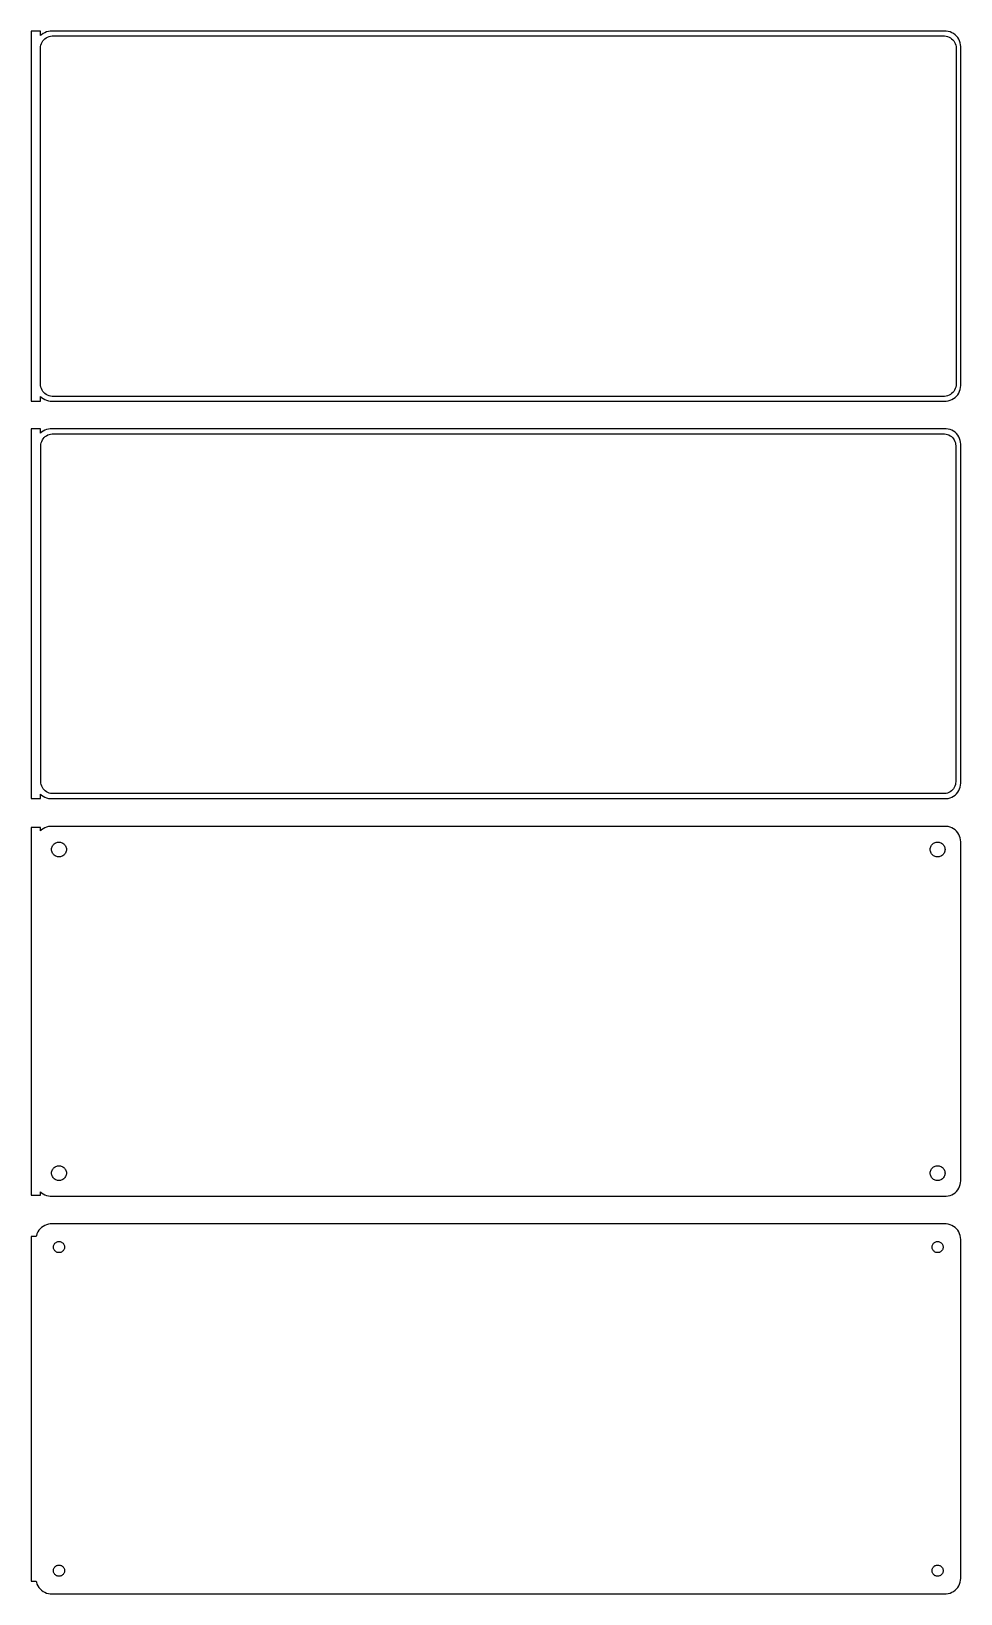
# Model space of a CAD drawing. Header units: metres. Extents: x -152 to 150, y 327 to 834.
import ezdxf

# ---------------------------------------------------------------- set-up
doc = ezdxf.new("R2010")
doc.units = ezdxf.units.M

msp = doc.modelspace()

# ---------------------------------------------------------------- linework, layer by layer
for p, q in [((-148.5, 833.99), (-151.5, 833.99)), ((-151.5, 833.99), (-151.5, 714.01)), ((-148.5, 832.559), (-148.5, 833.99)), ((-148.187, 832.853), (-148.5, 832.559)), ((-147.679, 833.222), (-148.187, 832.853)), ((-147.129, 833.524), (-147.679, 833.222)), ((-147.416, 831.238), (-147.05, 831.582)), ((-146.545, 833.755), (-147.129, 833.524)), ((-147.05, 831.582), (-146.643, 831.877)), ((-146.643, 831.877), (-146.203, 832.119)), ((-145.937, 833.911), (-146.545, 833.755)), ((-146.203, 832.119), (-145.736, 832.304)), ((-145.314, 833.99), (-145.937, 833.911)), ((-145.736, 832.304), (-145.25, 832.429)), ((145.314, 833.99), (-145.314, 833.99)), ((-145.25, 832.429), (-144.751, 832.492)), ((-144.751, 832.492), (144.751, 832.492)), ((144.751, 832.492), (145.25, 832.429)), ((145.25, 832.429), (145.736, 832.304)), ((145.937, 833.911), (145.314, 833.99)), ((145.736, 832.304), (146.203, 832.119)), ((146.545, 833.755), (145.937, 833.911)), ((146.203, 832.119), (146.643, 831.877)), ((147.129, 833.524), (146.545, 833.755)), ((146.643, 831.877), (147.05, 831.582)), ((147.05, 831.582), (147.416, 831.238)), ((147.679, 833.222), (147.129, 833.524)), ((148.187, 832.853), (147.679, 833.222)), ((148.645, 832.423), (148.187, 832.853)), ((149.045, 831.939), (148.645, 832.423)), ((149.382, 831.409), (149.045, 831.939)), ((-148.5, 828.5), (-148.468, 829.001)), ((-148.5, 719.5), (-148.5, 828.5)), ((-148.468, 829.001), (-148.374, 829.495)), ((-148.374, 829.495), (-148.219, 829.972)), ((-148.219, 829.972), (-148.005, 830.427)), ((-148.005, 830.427), (-147.736, 830.851)), ((-147.736, 830.851), (-147.416, 831.238)), ((147.416, 831.238), (147.736, 830.851)), ((147.736, 830.851), (148.005, 830.427)), ((148.005, 830.427), (148.219, 829.972)), ((148.219, 829.972), (148.374, 829.495)), ((148.374, 829.495), (148.468, 829.001)), ((148.468, 829.001), (148.5, 828.5)), ((148.5, 828.5), (148.5, 719.5)), ((149.649, 830.841), (149.382, 831.409)), ((149.843, 830.243), (149.649, 830.841)), ((149.961, 829.627), (149.843, 830.243)), ((150, 829), (149.961, 829.627)), ((150, 719), (150, 829)), ((-148.468, 718.999), (-148.5, 719.5)), ((-148.5, 715.441), (-148.187, 715.147)), ((-148.5, 714.01), (-148.5, 715.441)), ((-148.374, 718.505), (-148.468, 718.999)), ((-148.219, 718.028), (-148.374, 718.505)), ((-148.005, 717.573), (-148.219, 718.028)), ((-148.187, 715.147), (-147.679, 714.778)), ((-147.736, 717.149), (-148.005, 717.573)), ((-147.416, 716.762), (-147.736, 717.149)), ((-147.05, 716.418), (-147.416, 716.762)), ((-146.643, 716.123), (-147.05, 716.418)), ((-146.203, 715.881), (-146.643, 716.123)), ((-145.736, 715.696), (-146.203, 715.881)), ((-145.25, 715.571), (-145.736, 715.696)), ((-144.751, 715.508), (-145.25, 715.571)), ((144.751, 715.508), (-144.751, 715.508)), ((145.25, 715.571), (144.751, 715.508)), ((145.736, 715.696), (145.25, 715.571)), ((146.203, 715.881), (145.736, 715.696)), ((146.643, 716.123), (146.203, 715.881)), ((147.05, 716.418), (146.643, 716.123)), ((147.416, 716.762), (147.05, 716.418)), ((147.736, 717.149), (147.416, 716.762)), ((147.679, 714.778), (148.187, 715.147)), ((148.005, 717.573), (147.736, 717.149)), ((148.219, 718.028), (148.005, 717.573)), ((148.187, 715.147), (148.645, 715.577)), ((148.374, 718.505), (148.219, 718.028)), ((148.468, 718.999), (148.374, 718.505)), ((148.5, 719.5), (148.468, 718.999)), ((148.645, 715.577), (149.045, 716.061)), ((149.045, 716.061), (149.382, 716.591)), ((149.382, 716.591), (149.649, 717.159)), ((149.649, 717.159), (149.843, 717.757)), ((149.843, 717.757), (149.961, 718.373)), ((149.961, 718.373), (150, 719)), ((-151.5, 714.01), (-148.5, 714.01)), ((-147.679, 714.778), (-147.129, 714.476)), ((-147.129, 714.476), (-146.545, 714.245)), ((-146.545, 714.245), (-145.937, 714.089)), ((-145.937, 714.089), (-145.314, 714.01)), ((-145.314, 714.01), (145.314, 714.01)), ((145.314, 714.01), (145.937, 714.089)), ((145.937, 714.089), (146.545, 714.245)), ((146.545, 714.245), (147.129, 714.476)), ((147.129, 714.476), (147.679, 714.778)), ((-148.5, 704.99), (-151.5, 704.99)), ((-151.5, 704.99), (-151.5, 585.01)), ((-148.5, 703.559), (-148.5, 704.99)), ((-146.545, 704.755), (-147.129, 704.524)), ((-145.937, 704.911), (-146.545, 704.755)), ((-145.314, 704.99), (-145.937, 704.911)), ((145.314, 704.99), (-145.314, 704.99)), ((145.937, 704.911), (145.314, 704.99)), ((146.545, 704.755), (145.937, 704.911)), ((147.129, 704.524), (146.545, 704.755)), ((-148.187, 703.853), (-148.5, 703.559)), ((-148.373, 699.5), (-148.342, 699.985)), ((-148.342, 699.985), (-148.251, 700.463)), ((-148.251, 700.463), (-148.101, 700.926)), ((-147.679, 704.222), (-148.187, 703.853)), ((-148.101, 700.926), (-147.894, 701.366)), ((-147.894, 701.366), (-147.633, 701.776)), ((-147.129, 704.524), (-147.679, 704.222)), ((-147.633, 701.776), (-147.323, 702.151)), ((-147.323, 702.151), (-146.969, 702.484)), ((-146.969, 702.484), (-146.575, 702.77)), ((-146.575, 702.77), (-146.149, 703.004)), ((-146.149, 703.004), (-145.697, 703.183)), ((-145.697, 703.183), (-145.226, 703.304)), ((-145.226, 703.304), (-144.743, 703.365)), ((-144.743, 703.365), (144.743, 703.365)), ((144.743, 703.365), (145.226, 703.304)), ((145.226, 703.304), (145.697, 703.183)), ((145.697, 703.183), (146.149, 703.004)), ((146.149, 703.004), (146.575, 702.77)), ((146.575, 702.77), (146.969, 702.484)), ((146.969, 702.484), (147.323, 702.151)), ((147.679, 704.222), (147.129, 704.524)), ((147.323, 702.151), (147.633, 701.776)), ((147.633, 701.776), (147.894, 701.366)), ((148.187, 703.853), (147.679, 704.222)), ((147.894, 701.366), (148.101, 700.926)), ((148.101, 700.926), (148.251, 700.463)), ((148.645, 703.423), (148.187, 703.853)), ((148.251, 700.463), (148.342, 699.985)), ((148.342, 699.985), (148.373, 699.5)), ((149.045, 702.939), (148.645, 703.423)), ((149.382, 702.409), (149.045, 702.939)), ((149.649, 701.841), (149.382, 702.409)), ((149.843, 701.243), (149.649, 701.841)), ((149.961, 700.627), (149.843, 701.243)), ((150, 700), (149.961, 700.627)), ((150, 590), (150, 700)), ((-148.373, 590.5), (-148.373, 699.5)), ((148.373, 699.5), (148.373, 590.5)), ((-148.342, 590.015), (-148.373, 590.5)), ((-148.251, 589.537), (-148.342, 590.015)), ((-148.101, 589.074), (-148.251, 589.537)), ((-147.894, 588.634), (-148.101, 589.074)), ((-147.633, 588.224), (-147.894, 588.634)), ((-147.323, 587.849), (-147.633, 588.224)), ((147.633, 588.224), (147.323, 587.849)), ((147.894, 588.634), (147.633, 588.224)), ((148.101, 589.074), (147.894, 588.634)), ((148.251, 589.537), (148.101, 589.074)), ((148.342, 590.015), (148.251, 589.537)), ((148.373, 590.5), (148.342, 590.015)), ((149.382, 587.591), (149.649, 588.159)), ((149.649, 588.159), (149.843, 588.757)), ((149.843, 588.757), (149.961, 589.373)), ((149.961, 589.373), (150, 590)), ((-151.5, 585.01), (-148.5, 585.01)), ((-148.5, 586.441), (-148.187, 586.147)), ((-148.5, 585.01), (-148.5, 586.441)), ((-148.187, 586.147), (-147.679, 585.778)), ((-147.679, 585.778), (-147.129, 585.476)), ((-146.969, 587.516), (-147.323, 587.849)), ((-147.129, 585.476), (-146.545, 585.245)), ((-146.575, 587.23), (-146.969, 587.516)), ((-146.149, 586.996), (-146.575, 587.23)), ((-146.545, 585.245), (-145.937, 585.089)), ((-145.697, 586.817), (-146.149, 586.996)), ((-145.937, 585.089), (-145.314, 585.01)), ((-145.226, 586.696), (-145.697, 586.817)), ((-145.314, 585.01), (145.314, 585.01)), ((-144.743, 586.635), (-145.226, 586.696)), ((144.743, 586.635), (-144.743, 586.635)), ((145.226, 586.696), (144.743, 586.635)), ((145.697, 586.817), (145.226, 586.696)), ((145.314, 585.01), (145.937, 585.089)), ((146.149, 586.996), (145.697, 586.817)), ((145.937, 585.089), (146.545, 585.245)), ((146.575, 587.23), (146.149, 586.996)), ((146.545, 585.245), (147.129, 585.476)), ((146.969, 587.516), (146.575, 587.23)), ((147.323, 587.849), (146.969, 587.516)), ((147.129, 585.476), (147.679, 585.778)), ((147.679, 585.778), (148.187, 586.147)), ((148.187, 586.147), (148.645, 586.577)), ((148.645, 586.577), (149.045, 587.061)), ((149.045, 587.061), (149.382, 587.591)), ((-148.5, 575.615), (-151.5, 575.615)), ((-151.5, 575.615), (-151.5, 456.385)), ((-148.5, 574.559), (-148.5, 575.615)), ((-148.187, 574.853), (-148.5, 574.559)), ((-147.679, 575.222), (-148.187, 574.853)), ((-147.129, 575.524), (-147.679, 575.222)), ((-146.545, 575.755), (-147.129, 575.524)), ((-145.937, 575.911), (-146.545, 575.755)), ((-145.314, 575.99), (-145.937, 575.911)), ((145.314, 575.99), (-145.314, 575.99)), ((145.937, 575.911), (145.314, 575.99)), ((146.545, 575.755), (145.937, 575.911)), ((147.129, 575.524), (146.545, 575.755)), ((147.679, 575.222), (147.129, 575.524)), ((148.187, 574.853), (147.679, 575.222)), ((148.645, 574.423), (148.187, 574.853)), ((149.045, 573.939), (148.645, 574.423)), ((149.382, 573.409), (149.045, 573.939)), ((149.649, 572.841), (149.382, 573.409)), ((-144.9, 568.5), (-144.881, 568.801)), ((-144.881, 568.199), (-144.9, 568.5)), ((-144.881, 568.801), (-144.825, 569.097)), ((-144.825, 567.903), (-144.881, 568.199)), ((-144.825, 569.097), (-144.731, 569.383)), ((-144.731, 567.617), (-144.825, 567.903)), ((-144.731, 569.383), (-144.603, 569.656)), ((-144.603, 569.656), (-144.442, 569.911)), ((-144.442, 569.911), (-144.25, 570.143)), ((-144.25, 570.143), (-144.03, 570.349)), ((-144.03, 570.349), (-143.786, 570.526)), ((-143.786, 570.526), (-143.522, 570.672)), ((-143.522, 570.672), (-143.242, 570.783)), ((-143.242, 570.783), (-142.95, 570.857)), ((-142.95, 570.857), (-142.651, 570.895)), ((-142.651, 570.895), (-142.349, 570.895)), ((-142.349, 570.895), (-142.05, 570.857)), ((-142.05, 570.857), (-141.758, 570.783)), ((-141.758, 570.783), (-141.478, 570.672)), ((-141.478, 570.672), (-141.214, 570.526)), ((-141.214, 570.526), (-140.97, 570.349)), ((-140.97, 570.349), (-140.75, 570.143)), ((-140.75, 570.143), (-140.558, 569.911)), ((-140.558, 569.911), (-140.397, 569.656)), ((-140.397, 569.656), (-140.269, 569.383)), ((-140.269, 569.383), (-140.175, 569.097)), ((-140.175, 567.903), (-140.269, 567.617)), ((-140.175, 569.097), (-140.119, 568.801)), ((-140.119, 568.199), (-140.175, 567.903)), ((-140.119, 568.801), (-140.1, 568.5)), ((-140.1, 568.5), (-140.119, 568.199)), ((140.1, 568.5), (140.119, 568.801)), ((140.119, 568.199), (140.1, 568.5)), ((140.119, 568.801), (140.175, 569.097)), ((140.175, 567.903), (140.119, 568.199)), ((140.175, 569.097), (140.269, 569.383)), ((140.269, 567.617), (140.175, 567.903)), ((140.269, 569.383), (140.397, 569.656)), ((140.397, 569.656), (140.558, 569.911)), ((140.558, 569.911), (140.75, 570.143)), ((140.75, 570.143), (140.97, 570.349)), ((140.97, 570.349), (141.214, 570.526)), ((141.214, 570.526), (141.478, 570.672)), ((141.478, 570.672), (141.758, 570.783)), ((141.758, 570.783), (142.05, 570.857)), ((142.05, 570.857), (142.349, 570.895)), ((142.349, 570.895), (142.651, 570.895)), ((142.651, 570.895), (142.95, 570.857)), ((142.95, 570.857), (143.242, 570.783)), ((143.242, 570.783), (143.522, 570.672)), ((143.522, 570.672), (143.786, 570.526)), ((143.786, 570.526), (144.03, 570.349)), ((144.03, 570.349), (144.25, 570.143)), ((144.25, 570.143), (144.442, 569.911)), ((144.442, 569.911), (144.603, 569.656)), ((144.603, 569.656), (144.731, 569.383)), ((144.731, 569.383), (144.825, 569.097)), ((144.825, 567.903), (144.731, 567.617)), ((144.825, 569.097), (144.881, 568.801)), ((144.881, 568.199), (144.825, 567.903)), ((144.881, 568.801), (144.9, 568.5)), ((144.9, 568.5), (144.881, 568.199)), ((149.843, 572.243), (149.649, 572.841)), ((149.961, 571.627), (149.843, 572.243)), ((150, 571), (149.961, 571.627)), ((150, 461), (150, 571)), ((-144.603, 567.344), (-144.731, 567.617)), ((-144.442, 567.089), (-144.603, 567.344)), ((-144.25, 566.857), (-144.442, 567.089)), ((-144.03, 566.651), (-144.25, 566.857)), ((-143.786, 566.474), (-144.03, 566.651)), ((-143.522, 566.328), (-143.786, 566.474)), ((-143.242, 566.217), (-143.522, 566.328)), ((-142.95, 566.143), (-143.242, 566.217)), ((-142.651, 566.105), (-142.95, 566.143)), ((-142.349, 566.105), (-142.651, 566.105)), ((-142.05, 566.143), (-142.349, 566.105)), ((-141.758, 566.217), (-142.05, 566.143)), ((-141.478, 566.328), (-141.758, 566.217)), ((-141.214, 566.474), (-141.478, 566.328)), ((-140.97, 566.651), (-141.214, 566.474)), ((-140.75, 566.857), (-140.97, 566.651)), ((-140.558, 567.089), (-140.75, 566.857)), ((-140.397, 567.344), (-140.558, 567.089)), ((-140.269, 567.617), (-140.397, 567.344)), ((140.397, 567.344), (140.269, 567.617)), ((140.558, 567.089), (140.397, 567.344)), ((140.75, 566.857), (140.558, 567.089)), ((140.97, 566.651), (140.75, 566.857)), ((141.214, 566.474), (140.97, 566.651)), ((141.478, 566.328), (141.214, 566.474)), ((141.758, 566.217), (141.478, 566.328)), ((142.05, 566.143), (141.758, 566.217)), ((142.349, 566.105), (142.05, 566.143)), ((142.651, 566.105), (142.349, 566.105)), ((142.95, 566.143), (142.651, 566.105)), ((143.242, 566.217), (142.95, 566.143)), ((143.522, 566.328), (143.242, 566.217)), ((143.786, 566.474), (143.522, 566.328)), ((144.03, 566.651), (143.786, 566.474)), ((144.25, 566.857), (144.03, 566.651)), ((144.442, 567.089), (144.25, 566.857)), ((144.603, 567.344), (144.442, 567.089)), ((144.731, 567.617), (144.603, 567.344)), ((-144.9, 463.5), (-144.881, 463.801)), ((-144.881, 463.199), (-144.9, 463.5)), ((-144.881, 463.801), (-144.825, 464.097)), ((-144.825, 462.903), (-144.881, 463.199)), ((-144.825, 464.097), (-144.731, 464.383)), ((-144.731, 462.617), (-144.825, 462.903)), ((-144.731, 464.383), (-144.603, 464.656)), ((-144.603, 462.344), (-144.731, 462.617)), ((-144.603, 464.656), (-144.442, 464.911)), ((-144.442, 462.089), (-144.603, 462.344)), ((-144.442, 464.911), (-144.25, 465.143)), ((-144.25, 461.857), (-144.442, 462.089)), ((-144.25, 465.143), (-144.03, 465.349)), ((-144.03, 461.651), (-144.25, 461.857)), ((-144.03, 465.349), (-143.786, 465.526)), ((-143.786, 461.474), (-144.03, 461.651)), ((-143.786, 465.526), (-143.522, 465.672)), ((-143.522, 461.328), (-143.786, 461.474)), ((-143.522, 465.672), (-143.242, 465.783)), ((-143.242, 465.783), (-142.95, 465.857)), ((-142.95, 465.857), (-142.651, 465.895)), ((-142.651, 465.895), (-142.349, 465.895)), ((-142.349, 465.895), (-142.05, 465.857)), ((-142.05, 465.857), (-141.758, 465.783)), ((-141.758, 465.783), (-141.478, 465.672)), ((-141.478, 465.672), (-141.214, 465.526)), ((-141.214, 461.474), (-141.478, 461.328)), ((-141.214, 465.526), (-140.97, 465.349)), ((-140.97, 461.651), (-141.214, 461.474)), ((-140.97, 465.349), (-140.75, 465.143)), ((-140.75, 461.857), (-140.97, 461.651)), ((-140.75, 465.143), (-140.558, 464.911)), ((-140.558, 462.089), (-140.75, 461.857)), ((-140.558, 464.911), (-140.397, 464.656)), ((-140.397, 462.344), (-140.558, 462.089)), ((-140.397, 464.656), (-140.269, 464.383)), ((-140.269, 462.617), (-140.397, 462.344)), ((-140.269, 464.383), (-140.175, 464.097)), ((-140.175, 462.903), (-140.269, 462.617)), ((-140.175, 464.097), (-140.119, 463.801)), ((-140.119, 463.199), (-140.175, 462.903)), ((-140.119, 463.801), (-140.1, 463.5)), ((-140.1, 463.5), (-140.119, 463.199)), ((140.1, 463.5), (140.119, 463.801)), ((140.119, 463.199), (140.1, 463.5)), ((140.119, 463.801), (140.175, 464.097)), ((140.175, 462.903), (140.119, 463.199)), ((140.175, 464.097), (140.269, 464.383)), ((140.269, 462.617), (140.175, 462.903)), ((140.269, 464.383), (140.397, 464.656)), ((140.397, 462.344), (140.269, 462.617)), ((140.397, 464.656), (140.558, 464.911)), ((140.558, 462.089), (140.397, 462.344)), ((140.558, 464.911), (140.75, 465.143)), ((140.75, 461.857), (140.558, 462.089)), ((140.75, 465.143), (140.97, 465.349)), ((140.97, 461.651), (140.75, 461.857)), ((140.97, 465.349), (141.214, 465.526)), ((141.214, 461.474), (140.97, 461.651)), ((141.214, 465.526), (141.478, 465.672)), ((141.478, 461.328), (141.214, 461.474)), ((141.478, 465.672), (141.758, 465.783)), ((141.758, 465.783), (142.05, 465.857)), ((142.05, 465.857), (142.349, 465.895)), ((142.349, 465.895), (142.651, 465.895)), ((142.651, 465.895), (142.95, 465.857)), ((142.95, 465.857), (143.242, 465.783)), ((143.242, 465.783), (143.522, 465.672)), ((143.522, 465.672), (143.786, 465.526)), ((143.786, 461.474), (143.522, 461.328)), ((143.786, 465.526), (144.03, 465.349)), ((144.03, 461.651), (143.786, 461.474)), ((144.03, 465.349), (144.25, 465.143)), ((144.25, 461.857), (144.03, 461.651)), ((144.25, 465.143), (144.442, 464.911)), ((144.442, 462.089), (144.25, 461.857)), ((144.442, 464.911), (144.603, 464.656)), ((144.603, 462.344), (144.442, 462.089)), ((144.603, 464.656), (144.731, 464.383)), ((144.731, 462.617), (144.603, 462.344)), ((144.731, 464.383), (144.825, 464.097)), ((144.825, 462.903), (144.731, 462.617)), ((144.825, 464.097), (144.881, 463.801)), ((144.881, 463.199), (144.825, 462.903)), ((144.881, 463.801), (144.9, 463.5)), ((144.9, 463.5), (144.881, 463.199)), ((-151.5, 456.385), (-148.5, 456.385)), ((-148.5, 456.385), (-148.5, 457.441)), ((-148.5, 457.441), (-148.187, 457.147)), ((-148.187, 457.147), (-147.679, 456.778)), ((-147.679, 456.778), (-147.129, 456.476)), ((-147.129, 456.476), (-146.545, 456.245)), ((-143.242, 461.217), (-143.522, 461.328)), ((-142.95, 461.143), (-143.242, 461.217)), ((-142.651, 461.105), (-142.95, 461.143)), ((-142.349, 461.105), (-142.651, 461.105)), ((-142.05, 461.143), (-142.349, 461.105)), ((-141.758, 461.217), (-142.05, 461.143)), ((-141.478, 461.328), (-141.758, 461.217)), ((141.758, 461.217), (141.478, 461.328)), ((142.05, 461.143), (141.758, 461.217)), ((142.349, 461.105), (142.05, 461.143)), ((142.651, 461.105), (142.349, 461.105)), ((142.95, 461.143), (142.651, 461.105)), ((143.242, 461.217), (142.95, 461.143)), ((143.522, 461.328), (143.242, 461.217)), ((146.545, 456.245), (147.129, 456.476)), ((147.129, 456.476), (147.679, 456.778)), ((147.679, 456.778), (148.187, 457.147)), ((148.187, 457.147), (148.645, 457.577)), ((148.645, 457.577), (149.045, 458.061)), ((149.045, 458.061), (149.382, 458.591)), ((149.382, 458.591), (149.649, 459.159)), ((149.649, 459.159), (149.843, 459.757)), ((149.843, 459.757), (149.961, 460.373)), ((149.961, 460.373), (150, 461)), ((-146.545, 456.245), (-145.937, 456.089)), ((-145.937, 456.089), (-145.314, 456.01)), ((-145.314, 456.01), (145.314, 456.01)), ((145.314, 456.01), (145.937, 456.089)), ((145.937, 456.089), (146.545, 456.245)), ((-147.679, 446.222), (-148.187, 445.853)), ((-147.129, 446.524), (-147.679, 446.222)), ((-146.545, 446.755), (-147.129, 446.524)), ((-145.937, 446.911), (-146.545, 446.755)), ((-145.314, 446.99), (-145.937, 446.911)), ((145.314, 446.99), (-145.314, 446.99)), ((145.937, 446.911), (145.314, 446.99)), ((146.545, 446.755), (145.937, 446.911)), ((147.129, 446.524), (146.545, 446.755)), ((147.679, 446.222), (147.129, 446.524)), ((148.187, 445.853), (147.679, 446.222)), ((-149.9, 442.944), (-151.5, 442.944)), ((-151.5, 442.944), (-151.5, 331.056)), ((-149.843, 443.243), (-149.9, 442.944)), ((-149.649, 443.841), (-149.843, 443.243)), ((-149.382, 444.409), (-149.649, 443.841)), ((-149.045, 444.939), (-149.382, 444.409)), ((-148.645, 445.423), (-149.045, 444.939)), ((-148.187, 445.853), (-148.645, 445.423)), ((-143.464, 441.02), (-143.266, 441.129)), ((-143.266, 441.129), (-143.056, 441.212)), ((-143.056, 441.212), (-142.837, 441.268)), ((-142.837, 441.268), (-142.613, 441.296)), ((-142.613, 441.296), (-142.387, 441.296)), ((-142.387, 441.296), (-142.163, 441.268)), ((-142.163, 441.268), (-141.944, 441.212)), ((-141.944, 441.212), (-141.734, 441.129)), ((-141.734, 441.129), (-141.536, 441.02)), ((141.536, 441.02), (141.734, 441.129)), ((141.734, 441.129), (141.944, 441.212)), ((141.944, 441.212), (142.163, 441.268)), ((142.163, 441.268), (142.387, 441.296)), ((142.387, 441.296), (142.613, 441.296)), ((142.613, 441.296), (142.837, 441.268)), ((142.837, 441.268), (143.056, 441.212)), ((143.056, 441.212), (143.266, 441.129)), ((143.266, 441.129), (143.464, 441.02)), ((148.645, 445.423), (148.187, 445.853)), ((149.045, 444.939), (148.645, 445.423)), ((149.382, 444.409), (149.045, 444.939)), ((149.649, 443.841), (149.382, 444.409)), ((149.843, 443.243), (149.649, 443.841)), ((149.961, 442.627), (149.843, 443.243)), ((150, 442), (149.961, 442.627)), ((150, 332), (150, 442)), ((-144.3, 439.5), (-144.286, 439.726)), ((-144.286, 439.274), (-144.3, 439.5)), ((-144.286, 439.726), (-144.243, 439.948)), ((-144.243, 439.052), (-144.286, 439.274)), ((-144.243, 439.948), (-144.174, 440.163)), ((-144.174, 438.837), (-144.243, 439.052)), ((-144.174, 440.163), (-144.077, 440.367)), ((-144.077, 438.633), (-144.174, 438.837)), ((-144.077, 440.367), (-143.956, 440.558)), ((-143.956, 438.442), (-144.077, 438.633)), ((-143.956, 440.558), (-143.812, 440.732)), ((-143.812, 438.268), (-143.956, 438.442)), ((-143.812, 440.732), (-143.647, 440.887)), ((-143.647, 438.113), (-143.812, 438.268)), ((-143.647, 440.887), (-143.464, 441.02)), ((-143.464, 437.98), (-143.647, 438.113)), ((-143.266, 437.871), (-143.464, 437.98)), ((-143.056, 437.788), (-143.266, 437.871)), ((-142.837, 437.732), (-143.056, 437.788)), ((-142.613, 437.704), (-142.837, 437.732)), ((-142.387, 437.704), (-142.613, 437.704)), ((-142.163, 437.732), (-142.387, 437.704)), ((-141.944, 437.788), (-142.163, 437.732)), ((-141.734, 437.871), (-141.944, 437.788)), ((-141.536, 437.98), (-141.734, 437.871)), ((-141.536, 441.02), (-141.353, 440.887)), ((-141.353, 438.113), (-141.536, 437.98)), ((-141.353, 440.887), (-141.188, 440.732)), ((-141.188, 438.268), (-141.353, 438.113)), ((-141.188, 440.732), (-141.044, 440.558)), ((-141.044, 438.442), (-141.188, 438.268)), ((-141.044, 440.558), (-140.923, 440.367)), ((-140.923, 438.633), (-141.044, 438.442)), ((-140.923, 440.367), (-140.826, 440.163)), ((-140.826, 438.837), (-140.923, 438.633)), ((-140.826, 440.163), (-140.757, 439.948)), ((-140.757, 439.052), (-140.826, 438.837)), ((-140.757, 439.948), (-140.714, 439.726)), ((-140.714, 439.274), (-140.757, 439.052)), ((-140.714, 439.726), (-140.7, 439.5)), ((-140.7, 439.5), (-140.714, 439.274)), ((140.7, 439.5), (140.714, 439.726)), ((140.714, 439.274), (140.7, 439.5)), ((140.714, 439.726), (140.757, 439.948)), ((140.757, 439.052), (140.714, 439.274)), ((140.757, 439.948), (140.826, 440.163)), ((140.826, 438.837), (140.757, 439.052)), ((140.826, 440.163), (140.923, 440.367)), ((140.923, 438.633), (140.826, 438.837)), ((140.923, 440.367), (141.044, 440.558)), ((141.044, 438.442), (140.923, 438.633)), ((141.044, 440.558), (141.188, 440.732)), ((141.188, 438.268), (141.044, 438.442)), ((141.188, 440.732), (141.353, 440.887)), ((141.353, 438.113), (141.188, 438.268)), ((141.353, 440.887), (141.536, 441.02)), ((141.536, 437.98), (141.353, 438.113)), ((141.734, 437.871), (141.536, 437.98)), ((141.944, 437.788), (141.734, 437.871)), ((142.163, 437.732), (141.944, 437.788)), ((142.387, 437.704), (142.163, 437.732)), ((142.613, 437.704), (142.387, 437.704)), ((142.837, 437.732), (142.613, 437.704)), ((143.056, 437.788), (142.837, 437.732)), ((143.266, 437.871), (143.056, 437.788)), ((143.464, 437.98), (143.266, 437.871)), ((143.464, 441.02), (143.647, 440.887)), ((143.647, 438.113), (143.464, 437.98)), ((143.647, 440.887), (143.812, 440.732)), ((143.812, 438.268), (143.647, 438.113)), ((143.812, 440.732), (143.956, 440.558)), ((143.956, 438.442), (143.812, 438.268)), ((143.956, 440.558), (144.077, 440.367)), ((144.077, 438.633), (143.956, 438.442)), ((144.077, 440.367), (144.174, 440.163)), ((144.174, 438.837), (144.077, 438.633)), ((144.174, 440.163), (144.243, 439.948)), ((144.243, 439.052), (144.174, 438.837)), ((144.243, 439.948), (144.286, 439.726)), ((144.286, 439.274), (144.243, 439.052)), ((144.286, 439.726), (144.3, 439.5)), ((144.3, 439.5), (144.286, 439.274)), ((-144.3, 334.5), (-144.286, 334.726)), ((-144.286, 334.726), (-144.243, 334.948)), ((-144.243, 334.948), (-144.174, 335.163)), ((-144.174, 335.163), (-144.077, 335.367)), ((-144.077, 335.367), (-143.956, 335.558)), ((-143.956, 335.558), (-143.812, 335.732)), ((-143.812, 335.732), (-143.647, 335.887)), ((-143.647, 335.887), (-143.464, 336.02)), ((-143.464, 336.02), (-143.266, 336.129)), ((-143.266, 336.129), (-143.056, 336.212)), ((-143.056, 336.212), (-142.837, 336.268)), ((-142.837, 336.268), (-142.613, 336.296)), ((-142.613, 336.296), (-142.387, 336.296)), ((-142.387, 336.296), (-142.163, 336.268)), ((-142.163, 336.268), (-141.944, 336.212)), ((-141.944, 336.212), (-141.734, 336.129)), ((-141.734, 336.129), (-141.536, 336.02)), ((-141.536, 336.02), (-141.353, 335.887)), ((-141.353, 335.887), (-141.188, 335.732)), ((-141.188, 335.732), (-141.044, 335.558)), ((-141.044, 335.558), (-140.923, 335.367)), ((-140.923, 335.367), (-140.826, 335.163)), ((-140.826, 335.163), (-140.757, 334.948)), ((-140.757, 334.948), (-140.714, 334.726)), ((-140.714, 334.726), (-140.7, 334.5)), ((140.7, 334.5), (140.714, 334.726)), ((140.714, 334.726), (140.757, 334.948)), ((140.757, 334.948), (140.826, 335.163)), ((140.826, 335.163), (140.923, 335.367)), ((140.923, 335.367), (141.044, 335.558)), ((141.044, 335.558), (141.188, 335.732)), ((141.188, 335.732), (141.353, 335.887)), ((141.353, 335.887), (141.536, 336.02)), ((141.536, 336.02), (141.734, 336.129)), ((141.734, 336.129), (141.944, 336.212)), ((141.944, 336.212), (142.163, 336.268)), ((142.163, 336.268), (142.387, 336.296)), ((142.387, 336.296), (142.613, 336.296)), ((142.613, 336.296), (142.837, 336.268)), ((142.837, 336.268), (143.056, 336.212)), ((143.056, 336.212), (143.266, 336.129)), ((143.266, 336.129), (143.464, 336.02)), ((143.464, 336.02), (143.647, 335.887)), ((143.647, 335.887), (143.812, 335.732)), ((143.812, 335.732), (143.956, 335.558)), ((143.956, 335.558), (144.077, 335.367)), ((144.077, 335.367), (144.174, 335.163)), ((144.174, 335.163), (144.243, 334.948)), ((144.243, 334.948), (144.286, 334.726)), ((144.286, 334.726), (144.3, 334.5)), ((-151.5, 331.056), (-149.9, 331.056)), ((-149.9, 331.056), (-149.843, 330.757)), ((-149.843, 330.757), (-149.649, 330.159)), ((-149.649, 330.159), (-149.382, 329.591)), ((-149.382, 329.591), (-149.045, 329.061)), ((-144.286, 334.274), (-144.3, 334.5)), ((-144.243, 334.052), (-144.286, 334.274)), ((-144.174, 333.837), (-144.243, 334.052)), ((-144.077, 333.633), (-144.174, 333.837)), ((-143.956, 333.442), (-144.077, 333.633)), ((-143.812, 333.268), (-143.956, 333.442)), ((-143.647, 333.113), (-143.812, 333.268)), ((-143.464, 332.98), (-143.647, 333.113)), ((-143.266, 332.871), (-143.464, 332.98)), ((-143.056, 332.788), (-143.266, 332.871)), ((-142.837, 332.732), (-143.056, 332.788)), ((-142.613, 332.704), (-142.837, 332.732)), ((-142.387, 332.704), (-142.613, 332.704)), ((-142.163, 332.732), (-142.387, 332.704)), ((-141.944, 332.788), (-142.163, 332.732)), ((-141.734, 332.871), (-141.944, 332.788)), ((-141.536, 332.98), (-141.734, 332.871)), ((-141.353, 333.113), (-141.536, 332.98)), ((-141.188, 333.268), (-141.353, 333.113)), ((-141.044, 333.442), (-141.188, 333.268)), ((-140.923, 333.633), (-141.044, 333.442)), ((-140.826, 333.837), (-140.923, 333.633)), ((-140.757, 334.052), (-140.826, 333.837)), ((-140.714, 334.274), (-140.757, 334.052)), ((-140.7, 334.5), (-140.714, 334.274)), ((140.714, 334.274), (140.7, 334.5)), ((140.757, 334.052), (140.714, 334.274)), ((140.826, 333.837), (140.757, 334.052)), ((140.923, 333.633), (140.826, 333.837)), ((141.044, 333.442), (140.923, 333.633)), ((141.188, 333.268), (141.044, 333.442)), ((141.353, 333.113), (141.188, 333.268)), ((141.536, 332.98), (141.353, 333.113)), ((141.734, 332.871), (141.536, 332.98)), ((141.944, 332.788), (141.734, 332.871)), ((142.163, 332.732), (141.944, 332.788)), ((142.387, 332.704), (142.163, 332.732)), ((142.613, 332.704), (142.387, 332.704)), ((142.837, 332.732), (142.613, 332.704)), ((143.056, 332.788), (142.837, 332.732)), ((143.266, 332.871), (143.056, 332.788)), ((143.464, 332.98), (143.266, 332.871)), ((143.647, 333.113), (143.464, 332.98)), ((143.812, 333.268), (143.647, 333.113)), ((143.956, 333.442), (143.812, 333.268)), ((144.077, 333.633), (143.956, 333.442)), ((144.174, 333.837), (144.077, 333.633)), ((144.243, 334.052), (144.174, 333.837)), ((144.286, 334.274), (144.243, 334.052)), ((144.3, 334.5), (144.286, 334.274)), ((149.045, 329.061), (149.382, 329.591)), ((149.382, 329.591), (149.649, 330.159)), ((149.649, 330.159), (149.843, 330.757)), ((149.843, 330.757), (149.961, 331.373)), ((149.961, 331.373), (150, 332)), ((-149.045, 329.061), (-148.645, 328.577)), ((-148.645, 328.577), (-148.187, 328.147)), ((-148.187, 328.147), (-147.679, 327.778)), ((-147.679, 327.778), (-147.129, 327.476)), ((-147.129, 327.476), (-146.545, 327.245)), ((-146.545, 327.245), (-145.937, 327.089)), ((-145.937, 327.089), (-145.314, 327.01)), ((-145.314, 327.01), (145.314, 327.01)), ((145.314, 327.01), (145.937, 327.089)), ((145.937, 327.089), (146.545, 327.245)), ((146.545, 327.245), (147.129, 327.476)), ((147.129, 327.476), (147.679, 327.778)), ((147.679, 327.778), (148.187, 328.147)), ((148.187, 328.147), (148.645, 328.577)), ((148.645, 328.577), (149.045, 329.061))]:
    msp.add_line(p, q)

doc.saveas('drawing.dxf')
